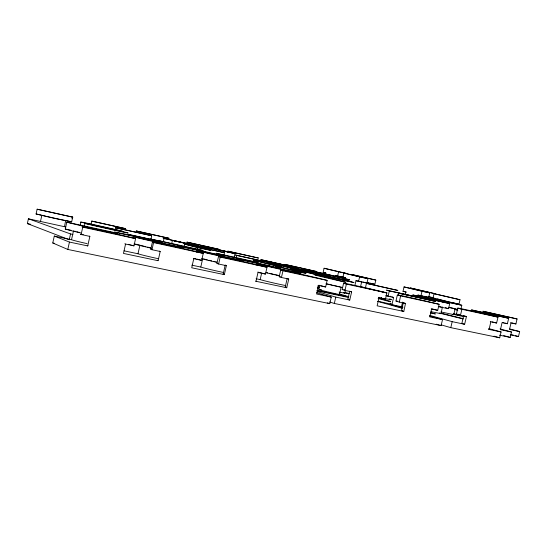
<?xml version="1.0" encoding="UTF-8"?>
<svg xmlns="http://www.w3.org/2000/svg" width="547" height="547" viewBox="0 0 547 547"><rect width="100%" height="100%" fill="white"/><g stroke="black" fill="none" stroke-linecap="round" stroke-linejoin="round"><path stroke-width="0.82" d="M72.758 217.145L37.134 209.2L36.081 213.973L54.044 218.246L71.636 221.87L72.758 217.145L37.134 209.2M71.712 221.863L66.46 220.632M431.022 311.687L440.991 313.691L442.4 307.127M441.046 313.663L439.33 313.103M68.457 239.442L27.35 223.586L28.41 218.807L64.505 226.711L65.661 220.455M40.492 221.426L41.859 215.238L43.562 215.696M316.549 292.727L331.27 297.11L329.773 303.647L67.801 249.446L52.758 242.984L54.29 236.078L71.527 239.723A17.75 0.609 12.4 0 0 87.11 243.641M80.436 232.892A26.283 0.67 12.5 0 1 65.271 229.036L66.796 222.15L116.648 233.043A26.29 0.499 12.6 0 1 97.92 229.487A26.29 0.499 12.6 0 1 66.796 222.15M71.992 218.554L72.341 216.988M69.243 239.75L70.536 233.931L28.41 218.807M67.801 249.446L69.442 242.068L54.29 236.078M71.527 239.723L73.503 230.807M80.3 225.521L80.799 222.137A22.147 0.356 12.6 0 1 97.222 225.398A22.147 0.356 12.6 0 1 122.863 231.395L81.038 222.205M69.442 242.068L87.732 245.911L89.852 236.393L81.113 234.519L82.747 227.162A27.986 0.568 12.6 0 1 102.433 230.868A27.986 0.568 12.6 0 1 135.574 238.67L133.967 245.856L125.564 244.051A18.899 0.52 12.5 0 0 124.812 243.825M84.313 226.314L84.97 223.367L127.444 232.701A22.482 0.362 12.6 0 1 111.8 229.658A22.482 0.362 12.6 0 1 84.97 223.367M91.069 224.167L91.746 221.097L125.53 228.639L91.746 221.097M115.417 230.007L115.896 227.853L115.308 227.627L151.724 235.757L150.801 239.88M125.564 244.051L123.465 253.425L158.117 260.707L160.189 251.483A18.154 0.492 12.6 0 1 159.403 251.114M133.338 238.253L133.666 236.762L181.091 247.155A25.278 0.472 12.7 0 1 164.271 243.969A25.278 0.472 12.7 0 1 133.742 236.789L133.666 236.762M135.998 232.468L136.333 230.971L169.05 238.28L136.333 230.971M158.015 258.642A17.073 0.581 12.6 0 1 138.001 253.774L139.936 245.118L134.5 243.948M150.808 249.227L152.394 242.157M160.189 251.483L151.97 249.719L153.57 242.595A26.878 0.54 12.7 0 1 170.233 245.658A26.878 0.54 12.7 0 1 203.252 253.418L201.679 260.386L193.768 258.69A18.154 0.492 12.6 0 0 193.371 258.567M159.095 242.335L159.43 240.817L201.918 250.136A22.919 0.39 12.7 0 1 188.161 247.545A22.919 0.39 12.7 0 1 159.731 240.899L159.43 240.817M163.327 241.76L164.066 238.485L163.191 238.212L198.404 246.061L164.066 238.485M171.669 243.723L172.408 240.434L207.874 248.359L172.408 240.434M184.134 246.382L184.64 244.133L210.93 250.376L197.816 247.709L184.64 244.133M186.684 243.6L187.012 242.136L218.451 249.179L187.012 242.136M193.768 258.69L191.723 267.777L224.338 274.628L226.362 265.678A17.538 0.465 12.7 0 1 225.733 265.24M196.441 252.188L196.804 250.56L241.542 260.351A24.444 0.451 12.7 0 1 227.853 257.849A24.444 0.451 12.7 0 1 197.084 250.642L196.804 250.56M197.289 250.041L197.816 247.709M201.645 247.784L201.993 246.239L234.629 253.493L234.991 253.623L234.13 257.446M191.819 265.158L200.783 267.052L202.677 258.635A16.506 0.41 12.7 0 0 203.06 258.745M215.935 254.752L216.263 253.275L256.885 262.204A22.256 0.376 12.8 0 1 244.331 259.852A22.256 0.376 12.8 0 1 216.366 253.302L216.263 253.275M216.947 263.374L218.492 256.529M226.362 265.678L218.629 264.016L220.188 257.104A25.969 0.513 12.8 0 1 234.15 259.593A25.969 0.513 12.8 0 1 266.998 267.305L265.459 274.068L258.006 272.468L256.003 281.288L286.758 287.749L288.734 279.059A17.039 0.444 12.8 0 1 287.469 278.491M223.949 254.888L224.441 252.707L187.676 244.495L224.441 252.707M223.169 274.129L225.179 265.233M236.229 257.582L236.714 255.415L235.388 254.991L270.915 262.95L236.714 255.415M253.145 261.733L253.493 260.194L281.76 266.915L269.692 264.488L253.493 260.194M256.146 265.186L256.509 263.606L298.648 272.816A23.74 0.424 12.8 0 1 287.366 270.84A23.74 0.424 12.8 0 1 256.509 263.606M256.105 278.744L260.174 279.606L261.657 273.056M269.329 266.088L269.692 264.488M275.332 267.702L275.962 266.136A21.969 0.362 12.8 0 1 303.79 272.638A21.969 0.362 12.8 0 1 294.662 271.059L275.695 266.081M279.202 276.7L280.707 270.061M288.734 279.059L281.438 277.493L282.963 270.786A25.224 0.479 12.8 0 1 294.498 272.762A25.224 0.479 12.8 0 1 327.14 280.406L325.643 286.977L318.6 285.466A17.039 0.444 12.8 0 0 318.101 285.329M285.206 287.141L287.168 278.512M293.363 272.324L293.705 270.847M318.6 285.466L316.645 294.033L331.27 297.11M326.012 273.124L323.127 272.413L324.077 268.249L346.894 273.555L338.689 271.797M325.062 274.546L325.417 272.987M343.988 277.438L337.608 276.064L338.586 271.777L324.077 268.249M429.374 315.913L442.509 319.592L441.121 325.615L334.326 303.455L335.776 297.11L317.322 291.66M345.007 279.64L345.383 278.026L342.901 277.397L343.892 273.069L367.967 278.676L366.962 283.086L355.981 280.7L354.846 285.65M317.192 290.341L346.299 296.515L339.461 294.546L341.164 287.113L340.583 286.984M342.155 289.486L343.591 283.23M345.376 283.893L345.752 282.245L326.183 277.151A21.477 0.349 12.9 0 0 317.294 275.606A21.477 0.349 12.9 0 0 345.752 282.245M335.776 297.11L349.752 300.05L351.632 291.852L344.952 290.416L346.401 284.084A23.904 0.424 12.9 0 1 355.352 285.541A23.904 0.424 12.9 0 1 386.886 292.912L385.457 299.12L378.996 297.732L377.136 305.821L403.809 311.441L405.518 303.421A15.829 0.369 13 0 1 403.392 302.778M344.808 293.076L345.499 290.06M347.824 299.346L349.69 291.209M358.586 281.356L359.611 276.891L343.892 273.069M360.535 286.772L361.663 281.869M365.964 288.043L365.41 287.9L366.449 283.36L397.799 290.416L366.449 283.36M369.881 283.12L374.852 284.296L375.816 280.091L352.665 274.703L375.816 280.091M378.018 301.247L392.001 304.385L393.594 297.459L388.076 296.269L389.3 290.922L386.497 290.115L422.858 298.286L389.3 290.922M395.966 301.014L397.361 294.936M398.442 294.724L398.797 293.185L435.74 301.486L398.797 293.185M405.648 303.462L399.317 302.101L400.582 295.893A23.432 0.403 12.9 0 1 407.474 296.925A23.432 0.403 12.9 0 1 438.462 304.139L439.118 304.31L437.716 310.347L431.186 308.925M405.279 294.532L405.853 292.05L403.023 291.346L404.042 286.915L429.723 292.905L428.684 297.418L417.976 295.086L417.641 296.563M403.023 307.147A13.819 0.376 13 0 1 401.484 306.73L402.558 302.088M401.498 310.628L403.324 302.71M420.964 295.831L422.017 291.264L404.042 286.915M430.68 298.86L431.05 297.274L428.759 296.761M450.092 302.211L433.019 298.081L434.038 293.684L460.013 299.729L458.974 304.207L451.309 302.416M431.59 309.034L429.771 316.911L442.509 319.592M448.608 308.611L449.682 303.571L415.419 295.879L449.764 303.626M440.896 311.927L453.75 314.621L455.138 308.617M488.738 328.576L501.073 331.961L499.712 337.8L450.796 327.653L452.184 321.657L430.065 315.482M456.444 314.033L457.812 308.132M460.957 309.151L461.743 305.24L430.072 298.129L461.853 305.294M452.184 321.657L464.635 324.282L466.434 316.542L460.485 315.263L461.873 309.287L461.436 309.171A22.981 0.376 13 0 1 467.022 309.937A22.981 0.376 13 0 1 497.592 317.062L497.982 317.157L496.614 323.024L490.857 321.786A15.521 0.342 13.1 0 0 490.269 321.636M461.873 323.359L463.651 315.687M501.073 331.961L489.08 329.431L490.857 321.786M499.39 335.154L510.221 337.417L511.479 332.008L500.443 329.67L502.084 322.593L507.397 323.735L508.662 318.306L471.569 309.937L508.662 318.306M510.529 322.771L511.048 322.901L509.531 329.417L519.65 331.571L518.488 336.555L510.255 334.826M511.048 322.901L515.91 323.954L517.072 318.956L482.933 311.25L517.072 318.956M234.991 253.623L201.993 246.239M433.019 298.081L434.441 298.313M442.544 307.209L442.038 307.154M366.948 283.066L365.129 282.56M429.723 292.905L422.017 291.264M367.912 278.676L359.611 276.891M391.96 296.877L393.594 297.459M438.462 299.298L445.702 301.123M65.619 220.544L63.773 220.209M361.485 281.855L355.981 280.7M454.707 308.57L453.169 308.276M422.886 296.118L420.657 295.667M345.437 277.726L344.829 277.609M319.086 285.849L318.128 285.664M340.056 276.495L340.542 276.522M441.149 306.997L439.35 306.635M63.322 220.12L61.134 219.668M339.783 276.44L335.202 275.456L337.608 276.064M434.886 298.409L435.945 298.628M452.738 308.193L450.653 307.749M457.265 309.294L449.367 307.585M52.758 242.984L54.433 243.333M159.033 240.865L154.739 239.948M385.594 298.758L391.556 299.715M60.505 219.538L46.112 216.318M316.857 290.758L348.521 297.465M124.08 250.834L138.001 253.774M160.223 241.241L161.105 241.432M317.862 287.107L319.441 287.448M348.965 293.753L343.379 292.57A13.34 0.362 12.9 0 1 343.728 292.672M439.706 313.164L463.179 318.963M401.484 306.73L389.922 304.269L402.209 307.701M430.612 312.932L435.405 313.951L430.564 312.624M339.461 294.546L338.88 294.423A14.502 0.431 12.9 0 1 323.079 290.731A14.502 0.431 12.9 0 1 319.756 289.486M420.185 295.565L417.976 295.086M65.271 229.036L71.035 230.28M389.437 298.942L391.078 299.291M385.013 298.635L383.775 298.368M453.381 313.985L460.027 315.414L453.442 313.663M453.272 314.313L463.692 316.672M27.35 223.586L30.694 224.304M70.536 233.931L72.942 234.451M317.773 286.806L319.434 287.161M344.774 292.583L349.601 293.616M441.347 313.233L463.049 318.648M437.21 298.894L438.66 299.209M159.307 241.042L150.493 238.998M454.427 309.472L457.743 310.197M64.3 226.574L65.859 226.909M346.401 284.084L386.886 292.912M400.739 295.934L439.118 304.31M461.873 309.287L497.982 317.157M82.747 227.162L135.574 238.67M153.57 242.595L203.252 253.418M220.188 257.104L266.998 267.305M282.963 270.786L327.14 280.406M450.058 307.619L448.779 307.339M115.896 227.853L151.724 235.757M36.081 213.973L41.039 215.06M127.622 234.15L154.938 240.242L128.36 234.595M339.755 286.806L338.046 286.43M323.127 272.413L325.711 272.987M342.901 277.397L345.301 277.938M404.452 291.66L403.023 291.346M455.289 303.312L453.374 302.881M386.695 292.905L380.459 291.503M460.013 299.729L434.038 293.684M370.517 283.264L374.852 284.296M405.395 291.872L406.366 292.084M381.074 297.773L381.772 297.93M151.211 239.162L151.929 239.319M337.164 286.231L335.379 285.828M367.269 282.532L368.589 282.826M369.799 283.168L366.859 282.498M428.349 296.741L433.921 297.985L431.05 297.274M452.007 302.573L452.697 302.73M449.894 302.094L451.145 302.45M334.477 285.623L332.679 285.213M378.934 297.288L379.652 297.452M449.183 301.93L446.379 301.281M365.362 287.831L360.37 286.655M378.319 291.011L379.386 291.257M376.206 290.519L377.259 290.765M330.914 284.796L331.79 285.008M373.17 289.807L374.155 290.04M233.733 257.172L234.622 257.384M330.046 284.597L328.378 284.201M372.206 289.575L368.719 288.734M341.027 276.522L343.995 277.247M45.531 216.174L43.992 215.805M327.585 284.009L326.074 283.64M424.404 296.283L425.081 296.447M362.825 281.992L364.083 282.3M455.89 303.441L458.974 304.207M367.953 288.542L366.572 288.201M426.27 296.741L427.973 297.185M515.91 323.954L515.513 323.851A19.651 0.369 13 0 0 512.013 322.983M454.55 309.233L457.805 310.074M496.614 323.024L496.225 322.921A22.974 0.506 13.1 0 0 492.238 321.909M460.485 315.263L460.054 315.147A22.974 0.506 13.1 0 1 457.087 314.046M509.777 328.945L519.65 331.571M437.716 310.347L437.067 310.176A23.425 0.547 13 0 0 432.034 308.898M500.02 328.911L511.479 332.008M399.317 302.101L399.166 302.053A23.425 0.547 13 0 1 396.226 301.007M379.187 298.238L390.551 301.349M511.096 334.532L513.558 335.208M515.199 335.66L518.488 336.555M378.127 298.484L390.469 301.876M503.684 335.598L510.221 337.417M377.662 301.418L402.291 308.323M493.968 336.173L499.712 337.8M403.809 311.441L403.679 311.407A15.822 0.492 13.1 0 1 402.38 310.675M317.308 287.64L318.928 288.105M339.154 293.903L348.863 296.693M317.745 288.296L319.311 288.748M440.985 324.809L450.796 327.653M436.205 324.186L441.121 325.615M452.752 314.265L453.75 314.621M329.526 301.978L334.326 303.455M327.332 302.888L329.773 303.647M320.528 289.609A14.502 0.431 12.9 0 1 321.492 289.787M341.998 287.476A21.47 0.472 12.9 0 1 326.279 283.872M349.752 300.05A16.143 0.526 13 0 1 348.111 299.312M344.289 292.843A13.34 0.362 12.9 0 1 339.099 292.071M351.632 291.852A16.15 0.39 12.9 0 1 349.806 291.291M397.279 301.144A23.425 0.547 13 0 1 397.792 301.233M344.952 290.416A23.904 0.581 12.9 0 1 342.607 289.479M343.858 289.657A23.904 0.581 12.9 0 1 344.439 289.76M378.592 297.356A23.904 0.581 12.9 0 1 379.755 297.643M380.862 297.924A23.904 0.581 12.9 0 1 381.909 298.19M382.9 298.443A23.904 0.581 12.9 0 1 385.457 299.12M319.619 287.148A13.258 0.356 12.9 0 1 319.181 286.847M392.001 304.385A13.709 0.376 13 0 1 390.832 303.79M388.076 296.269A20.294 0.41 13 0 1 385.765 295.612M387.379 295.701A20.294 0.41 13 0 1 387.96 295.811M390.1 296.235A20.294 0.41 13 0 1 390.927 296.406M87.732 245.911A18.899 0.697 12.4 0 1 87.889 245.589M157.816 260.598A18.154 0.663 12.6 0 1 157.898 260.283M224.338 274.628A17.538 0.629 12.7 0 1 224.031 274.122M255.552 281.151A17.538 0.629 12.7 0 1 256.003 281.288M286.758 287.749A17.032 0.595 12.9 0 1 286.396 287.189M285.862 285.589A16.034 0.526 12.8 0 1 260.174 279.606M223.607 272.488A16.506 0.554 12.7 0 1 200.783 267.052M89.852 236.393A18.899 0.52 12.5 0 1 89.393 236.126M278.129 275.319A16.034 0.39 12.8 0 1 276.132 274.868M275.141 274.642A16.034 0.39 12.8 0 1 274.15 274.409M273.165 274.184A16.034 0.39 12.8 0 1 269.404 273.295M267.681 272.878A16.034 0.39 12.8 0 1 266.868 272.68M216.605 262.054A16.506 0.41 12.7 0 1 215.58 261.822M214.568 261.589A16.506 0.41 12.7 0 1 213.569 261.357M211.621 260.898A16.506 0.41 12.7 0 1 210.684 260.68M209.781 260.461A16.506 0.41 12.7 0 1 208.906 260.249M207.272 259.846A16.506 0.41 12.7 0 1 205.816 259.483M205.152 259.312A16.506 0.41 12.7 0 1 203.997 259.005M150.528 247.784A17.073 0.431 12.6 0 1 149.536 247.552M148.565 247.326A17.073 0.431 12.6 0 1 147.628 247.1M145.858 246.676A17.073 0.431 12.6 0 1 145.03 246.471M144.251 246.28A17.073 0.431 12.6 0 1 142.835 245.918M142.206 245.753A17.073 0.431 12.6 0 1 140.661 245.336M79.924 232.502A17.757 0.451 12.5 0 1 79.062 232.29M78.248 232.092A17.757 0.451 12.5 0 1 76.778 231.723M75.534 231.395A17.757 0.451 12.5 0 1 74.529 231.121M278.997 275.715A23.74 0.581 12.8 0 1 265.986 272.7M216.838 262.321A24.437 0.609 12.7 0 1 201.59 258.717M151.204 248.174A25.278 0.643 12.6 0 1 134.015 243.983M81.113 234.519A27.979 0.773 12.5 0 1 81.435 234.198M82.57 234.355A27.979 0.773 12.5 0 1 83.288 234.472M128.401 244.324A27.979 0.773 12.5 0 1 129.454 244.598M130.432 244.851A27.979 0.773 12.5 0 1 131.328 245.09M132.128 245.309A27.979 0.773 12.5 0 1 133.967 245.856M151.97 249.719A26.871 0.732 12.6 0 1 152.23 249.316M194.493 258.471A26.871 0.732 12.6 0 1 195.662 258.765M196.763 259.046A26.871 0.732 12.6 0 1 197.788 259.305M198.739 259.558A26.871 0.732 12.6 0 1 201.679 260.386M218.629 264.016A25.969 0.691 12.7 0 1 217.453 263.36M217.815 263.394A25.969 0.691 12.7 0 1 218.28 263.456M257.849 272.071A25.969 0.691 12.7 0 1 259.046 272.372M260.187 272.659A25.969 0.691 12.7 0 1 261.254 272.932M262.252 273.192A25.969 0.691 12.7 0 1 265.459 274.068M281.438 277.493A25.224 0.65 12.8 0 1 280.481 276.782M318.887 285.219A25.224 0.65 12.8 0 1 320.057 285.513M321.164 285.794A25.224 0.65 12.8 0 1 325.643 286.977M502.72 322.559A21.312 0.438 13.1 0 1 503.76 322.819M504.751 323.065A21.312 0.438 13.1 0 1 507.397 323.735M458.448 314.272A22.974 0.506 13.1 0 1 459.063 314.388M466.434 316.542A15.521 0.342 13.1 0 1 464.075 315.872M464.635 324.282A15.521 0.465 13.2 0 1 462.393 323.359M488.492 329.273A15.521 0.465 13.2 0 1 489.08 329.431M447.494 308.214A19.111 0.362 13 0 1 438.297 306.559M445.374 307.646A19.111 0.362 13 0 1 446.564 307.961M315.387 273.568L351.283 281.623L315.387 273.568M268.775 262.827L295.79 269.24L279.804 265.076L268.775 262.827M281.021 265.035L315.434 272.755L281.021 265.035M302.703 268.905L334.367 276.016L302.703 268.905M296.187 267.859L262.861 260.393L296.187 267.859M353.895 282.519L317.301 274.307L353.895 282.519M290.792 268.577L319.68 275.456L301.971 270.847L290.792 268.577M258.43 258.034L227.873 251.182L258.43 258.034M201.077 245.794L233.501 253.056L201.077 245.794M412.903 294.983L446.502 302.559L412.903 294.983M315.872 271.374L285.035 264.447L315.872 271.374M329.738 276.173L295.031 268.386L329.738 276.173M410.339 287.961L434.92 293.691L410.339 287.961M349.396 279.736L317.028 272.454L349.396 279.736M260.905 259.675L293.554 267.011L260.905 259.675M162.069 242.629L114.829 232.277A25.107 0.465 12.6 0 1 132.1 235.593A25.107 0.465 12.6 0 1 161.926 242.588L162.069 242.629M223.443 256.051L178.883 246.307A24.307 0.444 12.7 0 1 193.248 248.974A24.307 0.444 12.7 0 1 223.443 256.051M280.679 268.57L238.574 259.36A23.528 0.417 12.8 0 1 250.717 261.555A23.528 0.417 12.8 0 1 280.679 268.57"/></g></svg>
